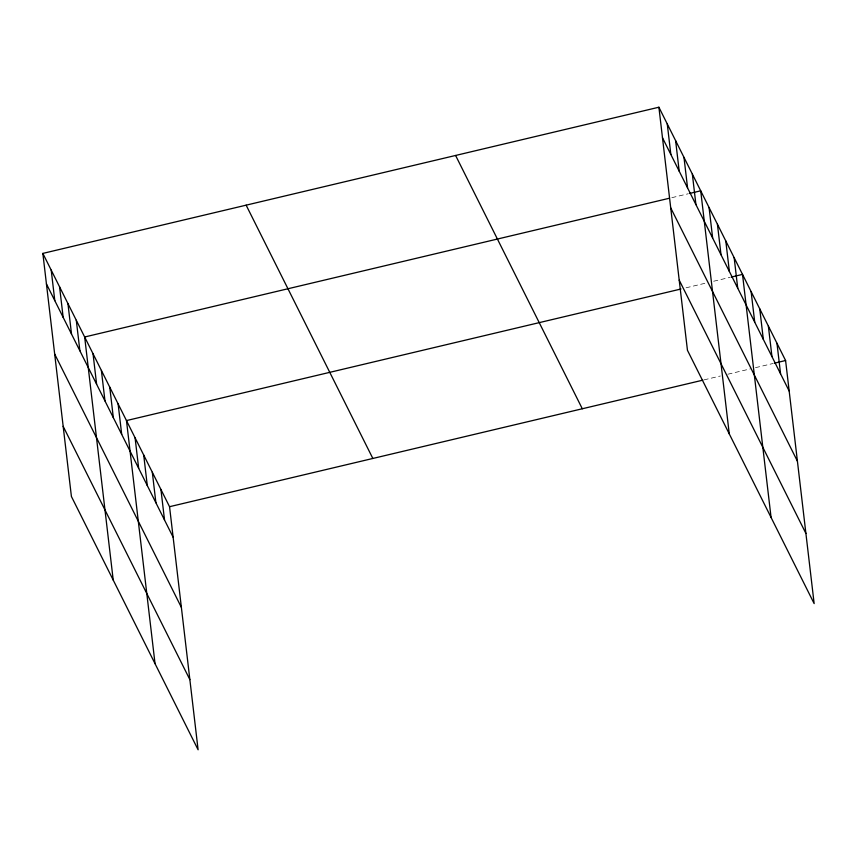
<?xml version="1.0" encoding="UTF-8"?>
<svg xmlns="http://www.w3.org/2000/svg" width="857" height="857" viewBox="0 0 857 857"><rect width="100%" height="100%" fill="white"/><g stroke="black" fill="none" stroke-linecap="round" stroke-linejoin="round"><path stroke-width="0.64" stroke-dasharray="4.29 3.21" d="M671.845 197.667L688.16 193.789M686.05 287.802L706.125 283.035M713.656 281.246L729.971 277.379M704.026 379.876L720.341 376.009M727.872 374.22L750.453 368.864M755.478 367.664L773.046 363.497"/><path stroke-width="1.29" d="M42.85 253.404L169.547 506.701L198.106 749.779L71.41 496.482L42.85 253.404L658.894 107.221L785.59 360.518L814.15 603.596L687.453 350.299L658.894 107.221M669.338 198.256L84.661 336.994L113.22 580.06M689.414 193.489L700.705 190.811L729.264 433.888M681.026 288.991L126.472 420.583L155.031 663.65M731.225 277.079L742.516 274.401L771.075 517.478M169.547 506.701L702.772 380.176M774.299 363.207L785.59 360.518M662.482 137.752L789.179 391.038M670.72 207.887L797.417 461.184M679.215 280.153L805.912 533.45M455.603 155.471L582.299 408.757M246.141 205.166L372.849 458.463M46.439 283.924L173.135 537.221M54.677 354.07L181.373 607.367M63.161 426.336L189.868 679.633M776.978 343.303L780.566 373.823M768.365 326.078L771.953 356.598M759.752 308.852L763.33 339.372M751.128 291.626L754.717 322.146M734.16 257.689L737.738 288.209M725.793 240.967L729.382 271.487M717.427 224.245L721.016 254.765M709.071 207.533L712.649 238.053M692.349 174.1L695.927 204.619M683.982 157.377L687.571 187.897M675.616 140.666L679.205 171.186M667.26 123.944L670.838 154.464M160.934 489.476L164.523 519.995M152.321 472.25L155.899 502.77M143.708 455.024L147.286 485.544M135.085 437.798L138.673 468.318M118.105 403.861L121.694 434.381M109.75 387.139L113.328 417.67M101.383 370.428L104.972 400.947M93.027 353.705L96.605 384.225M76.294 320.272L79.883 350.792M67.939 303.56L71.517 334.08M59.572 286.838L63.161 317.358M51.216 270.126L54.794 300.646"/></g></svg>
